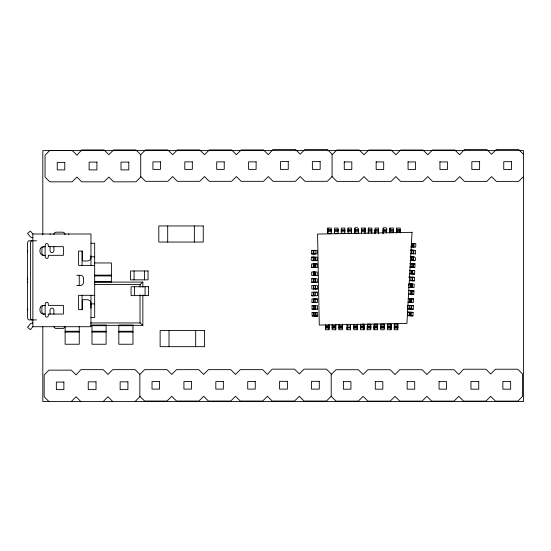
<?xml version="1.0" encoding="UTF-8"?>
<svg xmlns="http://www.w3.org/2000/svg" width="551" height="551" viewBox="0 0 551 551"><rect width="100%" height="100%" fill="white"/><g stroke="black" fill="none" stroke-linecap="round" stroke-linejoin="round"><path stroke-width="0.83" d="M90.97 308.326L90.97 304.875A3.905 3.203 0 0 0 90.653 303.759M328.947 327.735L328.933 326.006L325.496 326.034L325.441 329.739L328.94 329.739L328.933 327.101L325.434 327.101M325.476 324.87L325.476 326.247L328.975 326.247L328.975 324.87M327.866 230.497L327.838 233.617L327.852 228.052L331.351 228.052L331.275 231.757L327.797 231.537M331.296 231.537L331.275 233.617L327.797 233.617M332.198 327.735L332.246 324.794L332.225 326.247L335.724 325.985L335.745 324.174L335.662 329.739L332.163 329.739L332.184 327.101L335.683 327.101M338.045 231.537L338.018 233.617L334.547 233.617L334.602 228.052L338.1 228.052L338.087 230.69M335.683 328.093L335.683 329.739L335.683 328.093L332.184 328.093M342.426 324.174L342.446 327.721L338.955 327.666L338.996 324.174M341.324 229.891L344.823 229.891L344.788 233.617L341.269 233.617L341.331 228.052L344.85 228.052L344.83 230.69M347.034 329.739L347.034 327.824L350.532 327.824L350.532 329.739L347.013 329.739L347.089 324.174M351.566 230.07L351.538 233.617L348.018 233.617L348.101 228.052L351.593 228.052L351.579 230.69M350.532 329.739L350.539 326.957M347.075 327.218L347.054 327.666L350.553 327.666L350.567 324.174M351.517 231.337L351.538 233.617M357.282 329.739L357.275 326.006L353.838 326.034L353.763 327.783L353.783 329.739L357.282 329.739L357.282 328.1L353.783 328.093M353.818 324.174L353.818 326.254L357.317 326.254L357.317 324.174L357.275 326.006M354.816 230.056L354.83 233.617L354.789 231.537M354.83 231.785L358.267 231.757C360.63 227.274 353.377 225.641 354.83 230.69M358.267 233.617L358.288 231.537M360.588 326.034L364.087 326.034L364.025 329.739L360.506 329.739L360.588 324.174M361.58 233.617L361.594 228.052L365.093 228.052L365.079 230.69M364.025 329.739L364.046 326.915M365.01 233.617L365.093 228.052M367.276 329.739L367.276 327.983L370.775 327.983L370.775 329.739L367.255 329.739L367.269 327.101M367.338 326.034L370.837 326.034L370.795 327.666L367.297 327.666L367.317 324.174L370.837 324.174L370.809 326.254L367.31 326.481L367.317 325.985M368.282 233.617L368.288 231.537M368.33 233.617L368.343 228.052L371.842 228.052L371.822 230.69M371.76 233.617L371.78 231.537M374.005 329.739L374.019 327.101L377.538 326.915L377.525 329.739L377.525 327.983L374.026 327.983L374.026 329.739L377.525 329.739M374.039 327.721L374.081 324.174L377.58 324.174L377.504 326.95M375.031 233.617L375.031 231.537M378.509 233.617L378.53 231.537M375.059 230.056L375.073 231.785L378.509 231.757L378.585 228.052L375.066 228.052L375.073 230.69M380.775 327.983L380.755 329.739L384.274 329.739L384.267 327.101L380.769 327.101L380.755 328.045L384.274 327.983M380.782 327.721L380.831 324.174L384.309 324.174L384.281 327.721M383.131 233.617L383.145 230.125C388.021 232.419 388.297 225.91 383.165 228.052L383.165 229.698L386.664 229.698M383.186 228.052L383.172 230.69M386.609 232.997L386.63 231.537M391.017 327.101L387.518 327.101L387.505 327.783L387.525 329.739L391.017 329.739L391.017 328.1L387.525 328.1M389.881 232.921L389.881 231.537M389.922 233.004L389.936 228.052L393.435 228.052L393.421 230.69M391.017 329.739L391.01 324.174L387.56 324.174L387.56 326.254L391.058 326.254L390.983 327.294M391.058 324.174L391.058 326.254L387.58 326.034L387.532 327.742M393.352 232.997L393.38 231.544M396.624 232.921L396.665 228.052L400.184 228.052L400.164 230.69M394.268 328.1L397.767 328.1C397.684 334.347 397.925 317.135 397.732 327.294M400.102 232.997L400.122 231.544M314.242 267.359L314.201 263.86L311.563 263.895L311.604 267.393L317.162 267.331M317.245 275.472L317.211 271.974L315.138 271.994L315.172 275.493L317.245 275.424M313.795 288.972L317.39 288.924L317.355 285.466L313.753 285.473M313.423 282.16L311.756 282.243L315.489 282.195L315.427 278.758L311.721 278.723L311.756 282.243L317.321 282.174L317.28 278.716L315.206 278.737L315.22 280.142M314.497 292.202L311.859 292.237L311.9 295.735L317.459 295.667M315.826 312.479L315.861 315.978C322.004 315.916 308.037 316.026 313.753 315.964L313.712 312.465L312.073 312.458L314.711 312.445M317.603 309.207L317.562 305.709L315.489 305.729L315.523 309.228L317.603 309.166M361.539 233.617L361.594 228.052L361.594 229.746M344.768 231.757L341.269 231.757L341.372 230.449M351.517 231.757L348.018 231.757L348.067 230.07M350.567 325.985L350.526 324.174L350.498 327.294M374.081 326.034L377.58 326.034L377.538 327.721M341.351 229.739L341.331 230.69M342.419 327.514L342.412 329.739L338.913 329.739L338.927 327.101M344.788 231.806L344.795 231.31M360.506 328.045L360.526 327.101L363.329 327.012M360.568 325.985L360.561 326.481L364.087 326.034M365.037 231.806L365.037 231.31M370.754 328.045L370.768 327.101M374.06 325.985L374.06 326.481L377.58 326.034M380.81 325.985L380.81 326.481L384.309 326.254L384.226 327.342M407.513 312.114L409.586 312.224L409.668 315.73L409.173 315.709C408.518 310.764 411.342 311.095 410.288 315.792L412.926 315.916L413.064 312.396L407.513 312.114L407.368 315.633L412.926 315.895M410.853 299.503L410.832 302.306L413.47 302.409L413.608 298.911L411.852 298.842L411.714 302.334M348.101 228.052L348.074 229.808L351.572 229.808M409.944 308.987L407.644 308.891L407.781 305.371L413.34 305.653L413.195 309.173L410.557 309.049M408.236 294.055L413.794 294.317L413.932 290.818L408.381 290.542L411.535 290.77M413.195 309.173L407.644 308.87M413.608 298.931L408.05 298.628L410.123 298.738L410.213 302.244L409.717 302.224M411.7 280.728L414.331 280.852L414.476 277.332L408.918 277.119M411.969 273.985L414.607 274.109L414.745 270.589L409.799 270.403M414.745 270.61L411.68 270.479M414.875 267.366L413.236 267.276L413.374 263.784L415.02 263.846L414.875 267.366L412.238 267.242M412.568 259.101L412.513 260.499C416.453 262.724 416.625 255.182 412.651 257.007M327.852 228.052L327.831 229.691L331.33 229.691M354.844 228.052L354.823 229.691L358.322 229.691M368.343 228.052L368.323 229.691L371.822 229.698M389.936 228.052L389.915 229.698L393.414 229.698M396.686 228.052L396.665 229.698L400.164 229.698M327.838 230.69L327.852 230.008M386.685 230.008L386.609 231.757L383.131 231.537M338.968 325.985L342.467 326.254L342.467 324.174M414.331 280.831L410.633 280.624L410.991 277.16M414.607 274.088L410.908 273.881L411.266 270.417L411.349 273.923L410.853 273.902M412.878 267.256L411.177 267.139L411.287 263.709L415.02 263.867L413.374 263.784M412.906 260.478L411.445 260.396L411.563 256.966L413.222 257L413.147 260.513M325.448 327.735L325.483 327.218M331.289 230.566L331.323 230.049M334.533 230.566L334.574 230.049M338.073 230.049L338.018 231.757L334.547 231.537M335.69 327.735L335.731 327.218M353.79 327.735L353.825 327.218M358.281 230.573L358.315 230.056M357.289 327.735L357.323 327.218M368.275 230.573L368.316 230.056M371.815 230.056L371.76 231.757L368.33 231.785M378.523 230.573L378.558 230.056M389.874 230.573L389.908 230.056M393.407 230.056L393.352 231.757L389.922 231.785M391.024 327.742L391.065 327.225M396.617 230.573L396.658 230.056M394.275 327.742L394.33 326.034L397.801 326.254L394.302 326.254L394.309 324.174L397.801 324.174M400.157 230.056L400.102 231.757L396.63 231.544M397.774 327.742L397.815 327.225M408.567 285.914L408.649 283.799M409.496 308.946L409.634 305.447L410.936 305.605M411.452 302.313L409.765 302.203L409.91 298.704L411.59 298.821M412.045 287.477L410.364 287.367L410.502 283.875L409.269 283.82M413.402 253.77L411.721 253.653L411.859 250.161L410.626 250.106M412.134 243.418L411.99 246.91L412.437 246.951L412.134 243.418L413.76 243.514L413.45 246.993L413.057 247.013M410.688 315.771L410.826 312.272M410.956 309.028L411.094 305.529L413.34 305.674L411.645 305.605M411.225 302.285L411.37 298.787M411.824 287.45L411.962 283.951L410.502 283.875L411.804 284.027M411.087 315.819L411.225 312.321M411.356 309.077L411.501 305.578M411.955 294.241L412.093 290.742M412.423 280.748L412.568 277.256M412.699 274.005L412.837 270.513M414.077 243.549L413.932 247.048L415.688 247.137L415.833 243.625L412.348 243.446M412.423 287.505L412.561 284.013M413.649 257.041L413.505 260.533L415.151 260.602M313.671 250.409L313.478 253.887L317.025 253.901L316.983 250.381L313.443 250.388M370.733 327.335L370.83 326.867M411.342 286.761L411.452 285.37M413.181 253.735L413.491 250.257L411.859 250.161L413.16 250.312M412.368 273.964L412.678 270.486M412.093 280.707L412.41 277.229M411.556 294.193L411.866 290.714M363.984 327.335L364.087 324.174L361.966 324.174M412.637 267.221L413.002 263.757L412.506 263.709M334.588 233.617L334.574 230.835M383.172 233.617L383.159 230.835M396.672 233.004L396.651 230.835M334.56 230.965L334.615 230.497M328.906 327.294L328.961 326.819M335.649 327.294L335.711 326.819M354.803 230.965L354.858 230.497M368.295 230.965L368.357 230.497M357.248 327.294L357.303 326.826M375.045 230.965L375.1 230.497M383.145 230.965L383.2 230.497M389.894 230.972L389.95 230.497M396.637 230.972L396.699 230.497M348.06 230.876L348.122 230.456M377.476 327.335L377.538 326.915M32.867 237.701A3.148 3.148 0 0 1 30.05 236.407L27.55 233.397L30.401 231.027L32.867 233.996L32.867 326.715L30.401 329.677L27.55 327.315L30.05 324.298A3.148 3.148 0 0 1 32.867 323.003M140.725 154.7L135.952 149.934L113.602 149.934L108.836 154.7L104.063 149.934L81.713 149.934L76.94 155.203L72.167 150.437L49.817 150.437L45.044 155.203L45.044 177.05L49.817 181.823L72.167 181.823L76.94 177.05L81.713 181.823L104.063 181.823L108.836 177.05L113.602 181.823L135.952 181.823L140.725 177.05L140.725 154.7L145.498 149.934L167.848 149.934L172.621 154.7L177.394 149.934L199.744 149.934L204.511 154.7L209.284 149.934L231.634 149.934L236.407 154.7L241.18 149.934L263.53 149.934L268.303 154.7L273.076 149.431L295.426 149.431L300.192 154.197L304.965 149.431L327.315 149.431L332.088 154.197L332.088 176.623L336.861 181.389L359.211 181.389L363.984 176.623L368.757 181.389L391.107 181.389L395.873 176.623L400.646 181.389L422.996 181.389L427.769 176.623L432.542 181.389L454.892 181.389L459.665 176.623L464.431 181.389L486.788 181.389L491.554 176.623L496.327 181.389L518.677 181.389L523.45 176.623M71.293 401.541L76.066 396.768L80.832 401.541M332.088 154.769L336.861 150.003L359.211 150.003L363.984 154.769L368.757 150.003L391.107 150.003L395.873 154.769L400.646 150.003L422.996 150.003L427.769 154.769L432.542 150.003L454.892 150.003L459.665 154.769L464.431 149.5L486.788 149.5L491.554 154.266L496.327 149.5L518.677 149.5L523.45 154.266M103.182 401.541L107.955 396.768L112.728 401.541M332.088 176.554L327.315 181.32L304.965 181.32L300.192 176.554L295.426 181.32L273.076 181.32L268.303 176.554L263.53 181.32L241.18 181.32L236.407 176.554L231.634 181.32L209.284 181.32L204.511 176.554L199.744 181.32L177.394 181.32L172.621 176.554L167.848 181.32L145.498 181.32L140.725 176.554M135.078 401.541L139.851 396.768L139.851 374.418L144.624 369.652L166.974 369.652L171.747 374.418L176.513 369.652L198.863 369.652L203.636 374.418L208.409 369.652L230.759 369.652L235.532 374.418L240.305 369.652L262.655 369.652L267.421 374.418L272.194 369.149L294.544 369.149L299.317 373.915L304.09 369.149L326.44 369.149L331.213 373.915L331.213 396.341L335.986 401.107L358.336 401.107L363.102 396.341L367.875 401.107L390.225 401.107L394.998 396.341L399.771 401.107L422.121 401.107L426.894 396.341L431.66 401.107L454.017 401.107L458.783 396.341L463.556 401.107L485.906 401.107L490.679 396.341L495.452 401.107L517.802 401.107L522.575 396.341L522.575 373.984L517.802 369.218L495.452 369.218L490.679 373.984L485.906 369.218L463.556 369.218L458.783 374.487L454.017 369.721L431.66 369.721L426.894 374.487L422.121 369.721L399.771 369.721L394.998 374.487L390.225 369.721L367.875 369.721L363.102 374.487L358.336 369.721L335.986 369.721L331.213 374.487M331.213 396.272L326.44 401.038L304.09 401.038L299.317 396.272L294.544 401.038L272.194 401.038L267.421 396.272L262.655 401.038L240.305 401.038L235.532 396.272L230.759 401.038L208.409 401.038L203.636 396.272L198.863 401.038L176.513 401.038L171.747 396.272L166.974 401.038L144.624 401.038L139.851 396.272M94.772 284.495L140.03 284.495L142.854 282.091L142.854 287.181M313.974 260.589C312.816 260.733 310.213 261.697 311.494 257.131L314.132 257.117M314.049 267.331L315.33 267.345L315.268 263.915L313.567 263.881M314.345 295.673L315.627 295.687L315.565 292.257L313.863 292.223M313.967 302.471L314.883 302.478L314.414 302.423M412.844 257.041L410.343 256.918M410.068 263.66L412.575 263.784M315.262 260.602L314.401 260.664L315.262 260.602L315.2 257.165L313.498 257.138M315.33 267.345L315.048 263.895L317.128 263.874L317.162 267.373M50.306 233.996L50.051 234.512M328.94 329.739L328.94 328.093L325.441 328.093M315.392 315.998L317.672 315.909M311.46 253.901L313.216 253.88L313.182 250.381L311.425 250.381L311.46 253.901L313.216 253.88M311.494 257.152L313.14 257.131L313.175 260.63M315.268 263.915L317.128 263.895M311.604 267.393L313.243 267.38L313.209 263.881M313.684 275.479L315.413 275.445L315.358 272.015L311.652 271.994L311.687 275.493L314.325 275.459L314.29 271.96M314.538 285.459L311.79 285.466L311.825 288.986L314.284 288.951M317.39 288.965L315.585 288.986L315.544 285.487L315.53 289.006M315.344 292.237L317.424 292.216L317.459 295.715M315.565 292.257L317.424 292.237M313.54 295.715L311.9 295.735L313.54 295.715L313.505 292.223M315.42 298.986L317.493 298.986L317.528 302.458L315.454 302.478M313.574 298.966L313.609 302.465L311.969 302.465L311.928 298.966L317.493 298.986M311.969 302.485L314.607 302.451M312.004 305.736L313.643 305.715L313.677 309.214L312.038 309.207L312.004 305.709L315.709 305.75L315.764 309.187L314.036 309.214M312.038 309.228L314.676 309.201M314.628 315.998L314.18 315.978L314.146 312.479L317.631 312.458L317.672 315.957M314.235 278.758L311.721 278.723M365.01 231.757L361.539 231.537M338.996 326.034L342.426 326.006M380.831 326.034L384.309 326.254M313.113 250.361L314.063 250.368M314.683 250.402L315.179 250.395M313.154 253.859L314.098 253.866M313.863 253.832L315.213 253.894L315.131 250.416M344.265 161.932L351.8 161.932L351.8 169.46L344.265 169.46L344.265 161.663M376.161 161.932L383.696 161.932L383.696 169.46L376.161 169.46L376.161 161.663M408.057 161.932L415.592 161.932L415.592 169.46L408.057 169.46L408.057 161.663M439.946 161.932L447.481 161.932L447.481 169.46L439.946 169.46L439.946 161.663M334.581 229.691L338.08 229.691M375.066 229.698L378.565 229.698M361.566 229.967L365.065 229.967M361.552 230.125L365.051 230.125M327.797 230.297L331.296 230.297M334.547 230.297L338.045 230.297M341.296 230.297L344.795 230.297M348.039 230.297L351.538 230.297M354.789 230.297L358.288 230.297M368.288 230.297L371.787 230.297M375.038 230.297L378.53 230.297M389.881 230.297L393.38 230.297M396.63 230.297L400.129 230.297M354.789 233.617L356.545 233.617M32.867 233.996L90.97 233.996L90.97 265.396M36.573 240.794L29.093 240.794A2.473 1.543 90 0 0 27.55 243.266L27.55 317.438A2.473 1.543 -90 0 0 29.093 319.911L36.573 319.911M90.97 243.266L94.676 243.266L94.676 317.438L90.97 317.438M90.97 256.828L94.676 256.828M94.428 262.958L111.392 262.958L111.392 282.091M94.676 265.396L78.607 265.396L78.607 251.056L82.319 251.056L82.319 259.989A1.233 1.012 0 0 0 83.552 261.002L87.409 260.988A3.905 3.203 0 0 0 90.97 257.964M94.428 275.128L111.392 275.128M76.754 275.286L80.46 275.286A3.092 3.092 0 0 1 83.552 278.372L83.552 282.332A3.092 3.092 0 0 1 80.46 285.425L76.754 285.425M94.428 275.934L111.392 275.934M94.428 281.506L111.392 281.506M94.428 281.616L111.392 281.616M94.428 281.857L111.392 281.857M94.428 282.091L142.854 282.091M94.676 295.308L78.607 295.308L78.607 309.655L82.319 309.655L82.319 300.722A1.233 1.012 0 0 1 83.552 299.71L87.409 299.716A3.905 3.203 0 0 1 90.97 302.747M90.97 303.876L94.676 303.876M90.502 322.941L140.03 322.941L142.854 325.338L142.854 294.813M90.268 325.338L142.854 325.338M91.976 325.579L106.109 325.579M118.83 325.579L132.963 325.579M91.976 325.689L106.109 325.689M118.83 325.689L132.963 325.689M332.246 326.034L335.745 326.034M347.068 325.985L350.588 326.034M32.867 326.715L90.97 326.715L90.97 295.308M353.776 327.101L357.275 327.101M397.76 327.101L394.261 327.101L394.247 329.739L397.767 329.739M325.476 327.494L328.975 327.494M332.219 327.494L335.717 327.494M353.818 327.494L357.317 327.494M360.561 327.494L364.059 327.494M374.06 327.494L377.559 327.494M380.81 327.494L384.309 327.494M387.553 327.494L391.052 327.494M394.302 327.494L397.801 327.494M360.533 327.9L364.032 327.9M338.934 328.093L342.433 328.093M65.121 331.261L79.254 331.261M91.976 331.261L106.109 331.261M118.83 331.261L132.963 331.261M65.121 332.067L79.254 332.067M91.976 332.067L106.109 332.067M118.83 332.067L132.963 332.067M343.39 381.643L350.925 381.643L350.925 389.178L343.39 389.178L343.39 381.382M375.286 381.643L382.821 381.643L382.821 389.178L375.286 389.178L375.286 381.382M407.175 381.643L414.71 381.643L414.71 389.178L407.175 389.178L407.175 381.382M439.071 381.643L446.606 381.643L446.606 389.178L439.071 389.178L439.071 381.382M314.841 302.506L315.695 302.437L315.633 299M315.489 282.195L317.321 282.215M313.533 260.63L314.049 260.664M313.602 267.38L314.118 267.414M313.65 271.98L314.166 272.008M313.898 295.722L314.414 295.749M313.932 298.973L314.449 299M314.001 305.722L314.518 305.75M412.782 277.291L414.476 277.353L408.918 277.077M412.244 290.776L413.932 290.818L411.115 290.694M411.377 312.348L413.064 312.396L410.316 312.286M384.309 324.174L384.267 326.006M410.736 246.882L414.001 247.068M410.481 253.605L411.721 253.653M410.213 260.347L411.445 260.396M409.937 267.09L411.177 267.139M409.655 273.854L410.908 273.881M410.633 280.624L409.4 280.576L411.08 280.666M410.364 287.367L408.511 287.291L410.585 287.402L410.722 283.903L409.338 283.848M413.794 294.337L411.156 294.213M407.912 302.127L409.765 302.203M410.695 250.133L412.079 250.188M410.557 253.625L411.934 253.687M410.426 256.876L411.804 256.931L411.666 260.43L410.281 260.368M410.151 263.619L411.535 263.674M410.013 267.111L411.397 267.173M407.781 305.399L409.854 305.481M314.717 253.894L315.165 253.915M413.87 250.319L412.926 250.264M413.725 253.811L412.782 253.756M410.536 294.151L410.04 294.131L410.454 290.646M409.799 270.376L411.018 270.451M411.569 283.979L414.2 284.096L414.063 287.594L411.287 287.45M410.702 305.557L411.108 305.585M68.579 233.996L68.841 234.512M314.469 275.472L314.132 275.431M314.821 309.207L314.483 309.173M314.89 315.957L314.552 315.916M411.969 270.472L412.348 270.541M413.016 243.494L413.429 243.57M410.791 298.78L411.204 298.862M410.275 312.307L410.667 312.348M139.851 374.418L135.078 369.652L112.728 369.652L107.955 374.418L103.182 369.652L80.832 369.652L76.066 374.921L71.293 370.148L48.943 370.148L44.17 374.921L44.17 396.768L48.943 401.541M335.724 325.985L335.745 326.447M350.464 328.072L350.512 329.739M315.778 312.5L315.813 315.998M313.739 257.159L313.774 260.657M313.808 263.908L313.843 267.407M313.891 272.001L313.932 275.5M313.967 278.751L314.001 282.25M314.104 292.25L314.139 295.742M314.173 298.993L314.208 302.492M314.242 305.743L314.284 309.242M313.863 285.487L313.898 288.986M313.629 278.723L313.671 282.222M313.292 271.974L313.326 275.472M313.429 285.473L313.471 288.972M312.073 312.458L312.107 315.978M375.073 231.785L375.073 233.617M328.933 324.787L328.933 326.006M195.681 330.572L195.681 346.669M194.358 225.958L194.358 242.054M169.012 330.572L169.012 346.669M167.697 225.958L167.697 242.054M145.071 286.72L145.071 295.611M144.555 270.968L144.555 279.86M140.03 284.495L140.03 287.057M140.03 294.751L140.03 322.941M134.589 286.72L134.589 295.611M134.065 270.968L134.065 279.86M82.071 251.056L82.071 265.396M82.071 295.308L82.071 309.655M79.227 275.286L79.227 285.425M79.254 326.35L79.254 344.237L65.121 344.237L65.121 326.447M53.881 246.462L53.881 250.684A1.915 1.915 0 0 1 51.966 252.599A1.915 1.915 0 0 1 50.051 250.684L50.051 246.497M53.881 314.242L53.881 310.02A1.915 1.915 0 0 0 51.966 308.105A1.915 1.915 0 0 0 50.051 310.02L50.051 314.332M45.106 246.662L45.106 255.32M45.106 305.385L45.106 314.042M42.806 234.829L42.806 150.595L523.45 150.595L523.45 401.569L42.806 401.569L42.806 326.791M44.032 314.042A2.473 2.142 -90 0 1 41.89 311.57L41.89 307.857A2.473 2.142 -90 0 1 44.032 305.385M31.992 240.794A2.473 1.543 -90 0 0 30.45 243.266L30.45 317.438A2.473 1.543 -90 0 0 30.897 319.187A2.473 1.543 90 0 0 31.992 319.911M27.55 282.828A2.473 1.543 -90 0 1 27.757 281.589M44.032 246.662A2.473 2.142 -90 0 0 41.89 249.135L41.89 252.847A2.473 2.142 -90 0 0 44.032 255.32M90.97 255.836A3.905 3.203 0 0 1 90.653 256.945M27.55 251.917A2.473 1.543 -90 0 1 27.757 250.684M27.757 279.116A2.473 1.543 -90 0 1 27.55 277.883M53.881 234.65A2.473 2.473 0 0 1 56.354 232.178L62.538 232.178A2.473 2.473 0 0 1 65.011 234.65M53.964 326.695A2.473 2.473 0 0 0 56.354 328.527L62.538 328.527A2.473 2.473 0 0 0 64.922 326.695M27.757 310.02A2.473 1.543 -90 0 1 27.55 308.787M317.094 260.582L315.02 260.644L314.979 257.145L317.059 257.124L317.094 260.623M415.42 253.859L413.663 253.791L413.801 250.292L415.557 250.361L415.42 253.88M412.031 232.308L406.934 323.43L319.27 325.062L317.576 234.072L412.031 232.308M40.347 248.494C38.894 252.117 40.905 256.621 45.23 255.32L45.23 256.862A1.543 1.543 0 0 0 46.773 258.412A1.543 1.543 0 0 0 48.316 256.862L48.316 255.32L63.399 255.32L63.399 246.662L48.316 246.662L48.316 245.119A1.543 1.543 0 0 0 46.773 243.576A1.543 1.543 0 0 0 45.23 245.119L45.23 246.662L41.676 246.993L40.347 248.494M40.347 307.217C38.894 310.84 40.905 315.344 45.23 314.042L45.23 315.585A1.543 1.543 0 0 0 46.773 317.135A1.543 1.543 0 0 0 48.316 315.585L48.316 314.042L63.399 314.042L63.399 305.385L48.316 305.385L48.316 303.842A1.543 1.543 0 0 0 46.773 302.299A1.543 1.543 0 0 0 45.23 303.842L45.23 305.385L41.676 305.715L40.347 307.217M288.269 161.608L280.48 161.608L280.48 169.391L288.269 169.391L288.269 161.608M320.159 161.608L312.376 161.608L312.376 169.391L320.159 169.391L320.159 161.608M479.625 161.677L471.842 161.677L471.842 169.46L479.625 169.46L479.625 161.677M511.521 161.677L503.738 161.677L503.738 169.46L511.521 169.46L511.521 161.677M160.437 161.863L152.909 161.863L152.909 169.391L160.437 169.391L160.437 161.863M192.333 161.863L184.799 161.863L184.799 169.391L192.333 169.391L192.333 161.863M224.229 161.863L216.695 161.863L216.695 169.391L224.229 169.391L224.229 161.863M256.119 161.863L248.591 161.863L248.591 169.391L256.119 169.391L256.119 161.863M96.907 162.111L89.117 162.111L89.117 169.894L96.907 169.894L96.907 162.111M128.796 162.111L121.013 162.111L121.013 169.894L128.796 169.894L128.796 162.111M64.763 162.359L57.228 162.359L57.228 169.894L64.763 169.894L64.763 162.359M203.25 225.958L158.805 225.958L158.805 242.054L203.25 242.054L203.25 225.958M148.047 270.968L130.566 270.968L130.566 279.86L148.047 279.86L148.047 270.968M148.57 286.72L131.09 286.72L131.09 295.611L148.57 295.611L148.57 286.72M106.109 325.097L91.976 325.097L91.976 344.237L106.109 344.237L106.109 325.097M132.963 325.097L118.83 325.097L118.83 344.237L132.963 344.237L132.963 325.097M204.566 330.572L160.127 330.572L160.127 346.669L204.566 346.669L204.566 330.572M287.388 381.326L279.605 381.326L279.605 389.109L287.388 389.109L287.388 381.326M319.284 381.326L311.501 381.326L311.501 389.109L319.284 389.109L319.284 381.326M478.75 381.395L470.967 381.395L470.967 389.178L478.75 389.178L478.75 381.395M510.646 381.395L502.856 381.395L502.856 389.178L510.646 389.178L510.646 381.395M159.563 381.581L152.028 381.581L152.028 389.109L159.563 389.109L159.563 381.581M191.459 381.581L183.924 381.581L183.924 389.109L191.459 389.109L191.459 381.581M223.348 381.581L215.82 381.581L215.82 389.109L223.348 389.109L223.348 381.581M255.244 381.581L247.709 381.581L247.709 389.109L255.244 389.109L255.244 381.581M96.026 381.829L88.243 381.829L88.243 389.612L96.026 389.612L96.026 381.829M127.922 381.829L120.139 381.829L120.139 389.612L127.922 389.612L127.922 381.829M63.882 382.077L56.347 382.077L56.347 389.612L63.882 389.612L63.882 382.077"/></g></svg>
